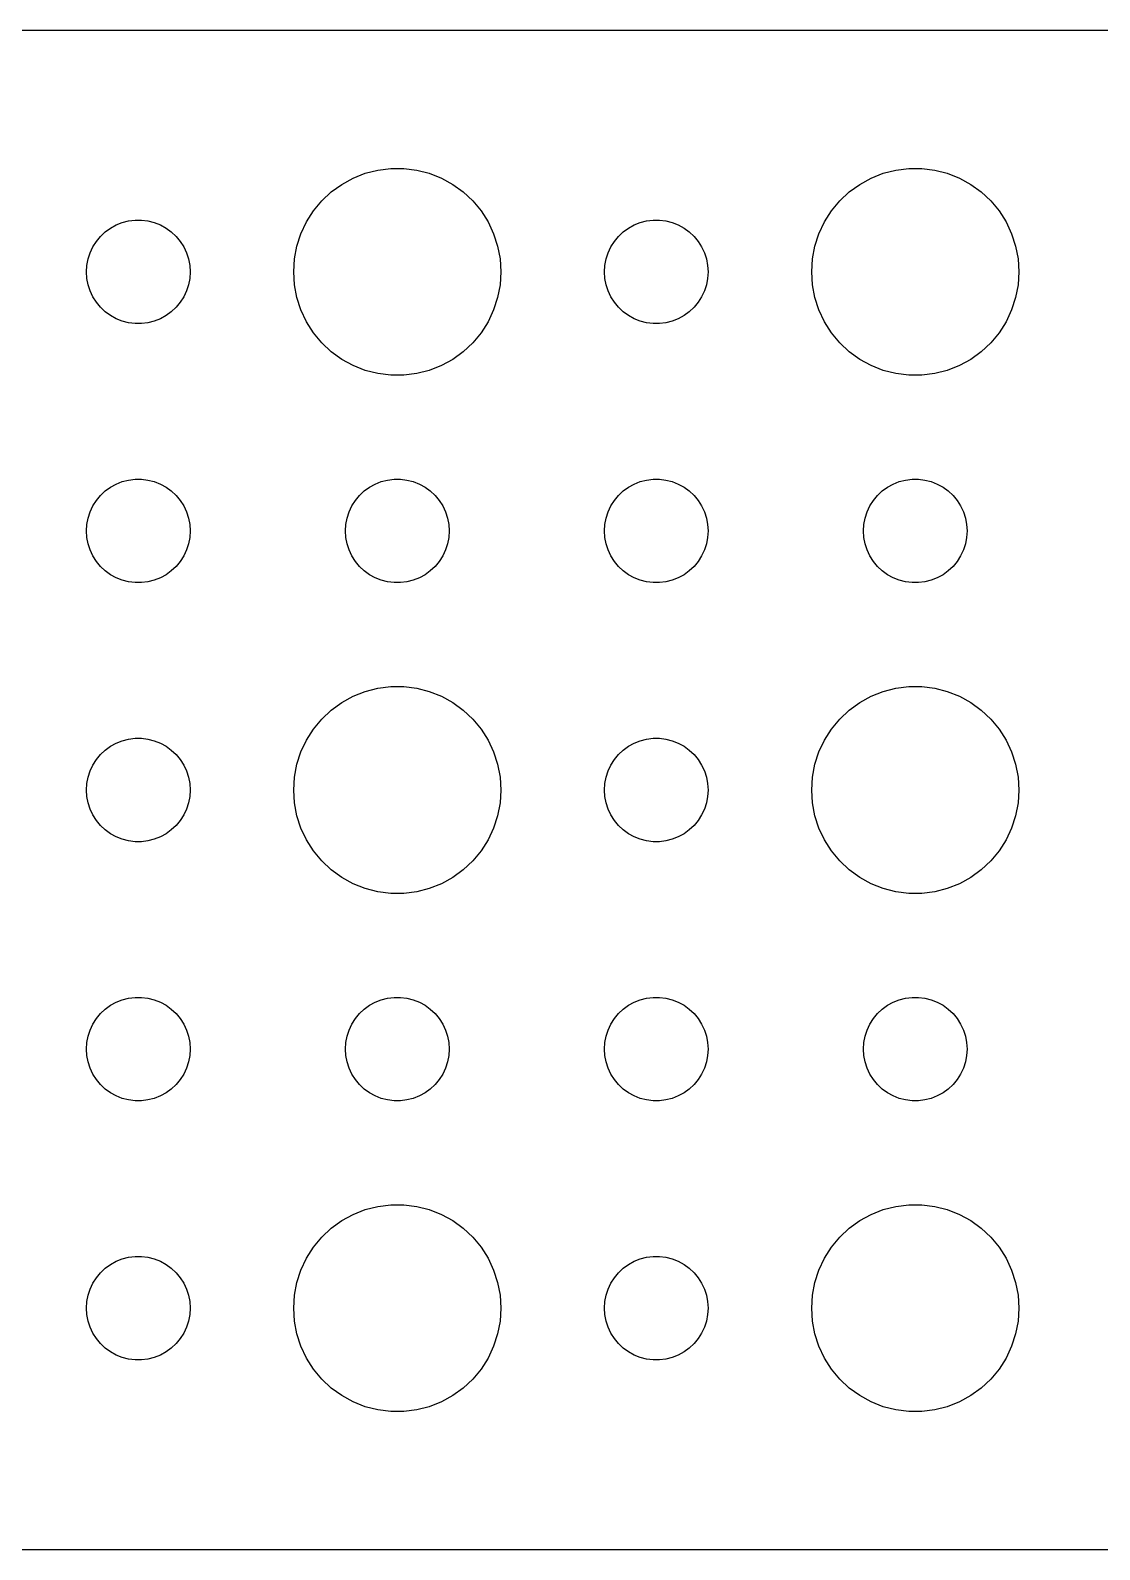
# Model space of a CAD drawing. Header units: metres. Extents: x -142 to 142, y -22 to 22.
# Drawn here: x -70.62 to -39.66, y -21.99 to 21.99 of the extents above; entities that cross this region are included whole.
import ezdxf

# ---------------------------------------------------------------- set-up
doc = ezdxf.new("R2010")
doc.units = ezdxf.units.M

msp = doc.modelspace()

# ---------------------------------------------------------------- linework, layer by layer
for p, q in [((137.314, 21.9901), (-137.314, 21.9901)), ((-61.6075, 17.533), (-61.2773, 17.7145)), ((-61.2773, 17.7145), (-60.927, 17.8532)), ((-60.927, 17.8532), (-60.5621, 17.9469)), ((-60.5621, 17.9469), (-60.1884, 17.9941)), ((-60.1884, 17.9941), (-59.8116, 17.9941)), ((-59.8116, 17.9941), (-59.4379, 17.9469)), ((-59.4379, 17.9469), (-59.0729, 17.8532)), ((-59.0729, 17.8532), (-58.7227, 17.7145)), ((-58.7227, 17.7145), (-58.3925, 17.533)), ((-46.6075, 17.533), (-46.2773, 17.7145)), ((-46.2773, 17.7145), (-45.927, 17.8532)), ((-45.927, 17.8532), (-45.5621, 17.9469)), ((-45.5621, 17.9469), (-45.1884, 17.9941)), ((-45.1884, 17.9941), (-44.8116, 17.9941)), ((-44.8116, 17.9941), (-44.4379, 17.9469)), ((-44.4379, 17.9469), (-44.0729, 17.8532)), ((-44.0729, 17.8532), (-43.7227, 17.7145)), ((-43.7227, 17.7145), (-43.3925, 17.533)), ((-62.1869, 17.0536), (-61.9123, 17.3115)), ((-61.9123, 17.3115), (-61.6075, 17.533)), ((-58.3925, 17.533), (-58.0877, 17.3115)), ((-58.0877, 17.3115), (-57.8131, 17.0536)), ((-47.1869, 17.0536), (-46.9123, 17.3115)), ((-46.9123, 17.3115), (-46.6075, 17.533)), ((-43.3925, 17.533), (-43.0877, 17.3115)), ((-43.0877, 17.3115), (-42.8131, 17.0536)), ((-62.6289, 16.4453), (-62.427, 16.7634)), ((-62.427, 16.7634), (-62.1869, 17.0536)), ((-57.8131, 17.0536), (-57.5729, 16.7634)), ((-57.5729, 16.7634), (-57.3711, 16.4453)), ((-47.6289, 16.4453), (-47.427, 16.7634)), ((-47.427, 16.7634), (-47.1869, 17.0536)), ((-42.8131, 17.0536), (-42.5729, 16.7634)), ((-42.5729, 16.7634), (-42.3711, 16.4453)), ((-68.3037, 16.2665), (-68.1387, 16.3572)), ((-68.1387, 16.3572), (-67.9635, 16.4266)), ((-67.9635, 16.4266), (-67.7811, 16.4734)), ((-67.7811, 16.4734), (-67.5942, 16.497)), ((-67.5942, 16.497), (-67.4058, 16.497)), ((-67.4058, 16.497), (-67.2189, 16.4734)), ((-67.2189, 16.4734), (-67.0365, 16.4266)), ((-67.0365, 16.4266), (-66.8613, 16.3572)), ((-66.8613, 16.3572), (-66.6963, 16.2665)), ((-62.7893, 16.1044), (-62.6289, 16.4453)), ((-57.3711, 16.4453), (-57.2107, 16.1044)), ((-53.3037, 16.2665), (-53.1387, 16.3572)), ((-53.1387, 16.3572), (-52.9635, 16.4266)), ((-52.9635, 16.4266), (-52.7811, 16.4734)), ((-52.7811, 16.4734), (-52.5942, 16.497)), ((-52.5942, 16.497), (-52.4058, 16.497)), ((-52.4058, 16.497), (-52.2189, 16.4734)), ((-52.2189, 16.4734), (-52.0365, 16.4266)), ((-52.0365, 16.4266), (-51.8613, 16.3572)), ((-51.8613, 16.3572), (-51.6963, 16.2665)), ((-47.7893, 16.1044), (-47.6289, 16.4453)), ((-42.3711, 16.4453), (-42.2107, 16.1044)), ((-68.8145, 15.7226), (-68.7135, 15.8817)), ((-68.7135, 15.8817), (-68.5934, 16.0268)), ((-68.5934, 16.0268), (-68.4561, 16.1558)), ((-68.4561, 16.1558), (-68.3037, 16.2665)), ((-66.6963, 16.2665), (-66.5439, 16.1558)), ((-66.5439, 16.1558), (-66.4065, 16.0268)), ((-66.4065, 16.0268), (-66.2865, 15.8817)), ((-66.2865, 15.8817), (-66.1855, 15.7226)), ((-62.9057, 15.7461), (-62.7893, 16.1044)), ((-57.2107, 16.1044), (-57.0942, 15.7461)), ((-53.8145, 15.7226), (-53.7135, 15.8817)), ((-53.7135, 15.8817), (-53.5934, 16.0268)), ((-53.5934, 16.0268), (-53.4561, 16.1558)), ((-53.4561, 16.1558), (-53.3037, 16.2665)), ((-51.6963, 16.2665), (-51.5439, 16.1558)), ((-51.5439, 16.1558), (-51.4065, 16.0268)), ((-51.4065, 16.0268), (-51.2865, 15.8817)), ((-51.2865, 15.8817), (-51.1855, 15.7226)), ((-47.9057, 15.7461), (-47.7893, 16.1044)), ((-42.2107, 16.1044), (-42.0942, 15.7461)), ((-68.9529, 15.373), (-68.8947, 15.5522)), ((-68.8947, 15.5522), (-68.8145, 15.7226)), ((-66.1855, 15.7226), (-66.1053, 15.5522)), ((-66.1053, 15.5522), (-66.0471, 15.373)), ((-62.9763, 15.376), (-62.9057, 15.7461)), ((-57.0942, 15.7461), (-57.0237, 15.376)), ((-53.9529, 15.373), (-53.8947, 15.5522)), ((-53.8947, 15.5522), (-53.8145, 15.7226)), ((-51.1855, 15.7226), (-51.1053, 15.5522)), ((-51.1053, 15.5522), (-51.0471, 15.373)), ((-47.9763, 15.376), (-47.9057, 15.7461)), ((-42.0942, 15.7461), (-42.0237, 15.376)), ((-69, 15), (-68.9882, 15.188)), ((-68.9882, 14.812), (-69, 15)), ((-68.9882, 15.188), (-68.9529, 15.373)), ((-66.0471, 15.373), (-66.0118, 15.188)), ((-66.0118, 15.188), (-66, 15)), ((-66, 15), (-66.0118, 14.812)), ((-63, 15), (-62.9763, 15.376)), ((-62.9763, 14.624), (-63, 15)), ((-57.0237, 15.376), (-57, 15)), ((-57, 15), (-57.0237, 14.624)), ((-54, 15), (-53.9882, 15.188)), ((-53.9882, 14.812), (-54, 15)), ((-53.9882, 15.188), (-53.9529, 15.373)), ((-51.0471, 15.373), (-51.0118, 15.188)), ((-51.0118, 15.188), (-51, 15)), ((-51, 15), (-51.0118, 14.812)), ((-48, 15), (-47.9763, 15.376)), ((-47.9763, 14.624), (-48, 15)), ((-42.0237, 15.376), (-42, 15)), ((-42, 15), (-42.0237, 14.624)), ((-68.9529, 14.627), (-68.9882, 14.812)), ((-68.8947, 14.4478), (-68.9529, 14.627)), ((-66.0471, 14.627), (-66.1053, 14.4478)), ((-66.0118, 14.812), (-66.0471, 14.627)), ((-62.9057, 14.2539), (-62.9763, 14.624)), ((-57.0237, 14.624), (-57.0942, 14.2539)), ((-53.9529, 14.627), (-53.9882, 14.812)), ((-53.8947, 14.4478), (-53.9529, 14.627)), ((-51.0471, 14.627), (-51.1053, 14.4478)), ((-51.0118, 14.812), (-51.0471, 14.627)), ((-47.9057, 14.2539), (-47.9763, 14.624)), ((-42.0237, 14.624), (-42.0942, 14.2539)), ((-68.8145, 14.2774), (-68.8947, 14.4478)), ((-68.7135, 14.1183), (-68.8145, 14.2774)), ((-68.5934, 13.9732), (-68.7135, 14.1183)), ((-66.2865, 14.1183), (-66.4065, 13.9732)), ((-66.1855, 14.2774), (-66.2865, 14.1183)), ((-66.1053, 14.4478), (-66.1855, 14.2774)), ((-62.7893, 13.8956), (-62.9057, 14.2539)), ((-57.0942, 14.2539), (-57.2107, 13.8956)), ((-53.8145, 14.2774), (-53.8947, 14.4478)), ((-53.7135, 14.1183), (-53.8145, 14.2774)), ((-53.5934, 13.9732), (-53.7135, 14.1183)), ((-51.2865, 14.1183), (-51.4065, 13.9732)), ((-51.1855, 14.2774), (-51.2865, 14.1183)), ((-51.1053, 14.4478), (-51.1855, 14.2774)), ((-47.7893, 13.8956), (-47.9057, 14.2539)), ((-42.0942, 14.2539), (-42.2107, 13.8956)), ((-68.4561, 13.8442), (-68.5934, 13.9732)), ((-68.3037, 13.7335), (-68.4561, 13.8442)), ((-68.1387, 13.6427), (-68.3037, 13.7335)), ((-67.9635, 13.5734), (-68.1387, 13.6427)), ((-66.8613, 13.6427), (-67.0365, 13.5734)), ((-66.6963, 13.7335), (-66.8613, 13.6427)), ((-66.5439, 13.8442), (-66.6963, 13.7335)), ((-66.4065, 13.9732), (-66.5439, 13.8442)), ((-62.6289, 13.5547), (-62.7893, 13.8956)), ((-57.2107, 13.8956), (-57.3711, 13.5547)), ((-53.4561, 13.8442), (-53.5934, 13.9732)), ((-53.3037, 13.7335), (-53.4561, 13.8442)), ((-53.1387, 13.6427), (-53.3037, 13.7335)), ((-52.9635, 13.5734), (-53.1387, 13.6427)), ((-51.8613, 13.6427), (-52.0365, 13.5734)), ((-51.6963, 13.7335), (-51.8613, 13.6427)), ((-51.5439, 13.8442), (-51.6963, 13.7335)), ((-51.4065, 13.9732), (-51.5439, 13.8442)), ((-47.6289, 13.5547), (-47.7893, 13.8956)), ((-42.2107, 13.8956), (-42.3711, 13.5547)), ((-67.7811, 13.5266), (-67.9635, 13.5734)), ((-67.5942, 13.5029), (-67.7811, 13.5266)), ((-67.4058, 13.5029), (-67.5942, 13.5029)), ((-67.2189, 13.5266), (-67.4058, 13.5029)), ((-67.0365, 13.5734), (-67.2189, 13.5266)), ((-62.427, 13.2366), (-62.6289, 13.5547)), ((-62.1869, 12.9464), (-62.427, 13.2366)), ((-57.5729, 13.2366), (-57.8131, 12.9464)), ((-57.3711, 13.5547), (-57.5729, 13.2366)), ((-52.7811, 13.5266), (-52.9635, 13.5734)), ((-52.5942, 13.5029), (-52.7811, 13.5266)), ((-52.4058, 13.5029), (-52.5942, 13.5029)), ((-52.2189, 13.5266), (-52.4058, 13.5029)), ((-52.0365, 13.5734), (-52.2189, 13.5266)), ((-47.427, 13.2366), (-47.6289, 13.5547)), ((-47.1869, 12.9464), (-47.427, 13.2366)), ((-42.5729, 13.2366), (-42.8131, 12.9464)), ((-42.3711, 13.5547), (-42.5729, 13.2366)), ((-61.9123, 12.6884), (-62.1869, 12.9464)), ((-57.8131, 12.9464), (-58.0877, 12.6884)), ((-46.9123, 12.6884), (-47.1869, 12.9464)), ((-42.8131, 12.9464), (-43.0877, 12.6884)), ((-61.6075, 12.467), (-61.9123, 12.6884)), ((-61.2773, 12.2855), (-61.6075, 12.467)), ((-58.3925, 12.467), (-58.7227, 12.2855)), ((-58.0877, 12.6884), (-58.3925, 12.467)), ((-46.6075, 12.467), (-46.9123, 12.6884)), ((-46.2773, 12.2855), (-46.6075, 12.467)), ((-43.3925, 12.467), (-43.7227, 12.2855)), ((-43.0877, 12.6884), (-43.3925, 12.467)), ((-60.927, 12.1468), (-61.2773, 12.2855)), ((-60.5621, 12.0531), (-60.927, 12.1468)), ((-60.1884, 12.0059), (-60.5621, 12.0531)), ((-59.8116, 12.0059), (-60.1884, 12.0059)), ((-59.4379, 12.0531), (-59.8116, 12.0059)), ((-59.0729, 12.1468), (-59.4379, 12.0531)), ((-58.7227, 12.2855), (-59.0729, 12.1468)), ((-45.927, 12.1468), (-46.2773, 12.2855)), ((-45.5621, 12.0531), (-45.927, 12.1468)), ((-45.1884, 12.0059), (-45.5621, 12.0531)), ((-44.8116, 12.0059), (-45.1884, 12.0059)), ((-44.4379, 12.0531), (-44.8116, 12.0059)), ((-44.0729, 12.1468), (-44.4379, 12.0531)), ((-43.7227, 12.2855), (-44.0729, 12.1468)), ((-68.3037, 8.76648), (-68.1387, 8.85724)), ((-68.1387, 8.85724), (-67.9635, 8.92657)), ((-67.9635, 8.92657), (-67.7811, 8.97342)), ((-67.7811, 8.97342), (-67.5942, 8.99704)), ((-67.5942, 8.99704), (-67.4058, 8.99704)), ((-67.4058, 8.99704), (-67.2189, 8.97342)), ((-67.2189, 8.97342), (-67.0365, 8.92657)), ((-67.0365, 8.92657), (-66.8613, 8.85724)), ((-66.8613, 8.85724), (-66.6963, 8.76648)), ((-60.8037, 8.76648), (-60.6387, 8.85724)), ((-60.6387, 8.85724), (-60.4635, 8.92657)), ((-60.4635, 8.92657), (-60.2811, 8.97342)), ((-60.2811, 8.97342), (-60.0942, 8.99704)), ((-60.0942, 8.99704), (-59.9058, 8.99704)), ((-59.9058, 8.99704), (-59.7189, 8.97342)), ((-59.7189, 8.97342), (-59.5365, 8.92657)), ((-59.5365, 8.92657), (-59.3613, 8.85724)), ((-59.3613, 8.85724), (-59.1963, 8.76648)), ((-53.3037, 8.76648), (-53.1387, 8.85724)), ((-53.1387, 8.85724), (-52.9635, 8.92657)), ((-52.9635, 8.92657), (-52.7811, 8.97342)), ((-52.7811, 8.97342), (-52.5942, 8.99704)), ((-52.5942, 8.99704), (-52.4058, 8.99704)), ((-52.4058, 8.99704), (-52.2189, 8.97342)), ((-52.2189, 8.97342), (-52.0365, 8.92657)), ((-52.0365, 8.92657), (-51.8613, 8.85724)), ((-51.8613, 8.85724), (-51.6963, 8.76648)), ((-45.8037, 8.76648), (-45.6387, 8.85724)), ((-45.6387, 8.85724), (-45.4635, 8.92657)), ((-45.4635, 8.92657), (-45.2811, 8.97342)), ((-45.2811, 8.97342), (-45.0942, 8.99704)), ((-45.0942, 8.99704), (-44.9058, 8.99704)), ((-44.9058, 8.99704), (-44.7189, 8.97342)), ((-44.7189, 8.97342), (-44.5365, 8.92657)), ((-44.5365, 8.92657), (-44.3613, 8.85724)), ((-44.3613, 8.85724), (-44.1963, 8.76648)), ((-68.8145, 8.22263), (-68.7135, 8.38167)), ((-68.7135, 8.38167), (-68.5934, 8.52681)), ((-68.5934, 8.52681), (-68.4561, 8.65576)), ((-68.4561, 8.65576), (-68.3037, 8.76648)), ((-66.6963, 8.76648), (-66.5439, 8.65576)), ((-66.5439, 8.65576), (-66.4065, 8.52681)), ((-66.4065, 8.52681), (-66.2865, 8.38167)), ((-66.2865, 8.38167), (-66.1855, 8.22263)), ((-61.3145, 8.22263), (-61.2135, 8.38167)), ((-61.2135, 8.38167), (-61.0934, 8.52681)), ((-61.0934, 8.52681), (-60.9561, 8.65576)), ((-60.9561, 8.65576), (-60.8037, 8.76648)), ((-59.1963, 8.76648), (-59.0439, 8.65576)), ((-59.0439, 8.65576), (-58.9065, 8.52681)), ((-58.9065, 8.52681), (-58.7865, 8.38167)), ((-58.7865, 8.38167), (-58.6855, 8.22263)), ((-53.8145, 8.22263), (-53.7135, 8.38167)), ((-53.7135, 8.38167), (-53.5934, 8.52681)), ((-53.5934, 8.52681), (-53.4561, 8.65576)), ((-53.4561, 8.65576), (-53.3037, 8.76648)), ((-51.6963, 8.76648), (-51.5439, 8.65576)), ((-51.5439, 8.65576), (-51.4065, 8.52681)), ((-51.4065, 8.52681), (-51.2865, 8.38167)), ((-51.2865, 8.38167), (-51.1855, 8.22263)), ((-46.3145, 8.22263), (-46.2135, 8.38167)), ((-46.2135, 8.38167), (-46.0934, 8.52681)), ((-46.0934, 8.52681), (-45.9561, 8.65576)), ((-45.9561, 8.65576), (-45.8037, 8.76648)), ((-44.1963, 8.76648), (-44.0439, 8.65576)), ((-44.0439, 8.65576), (-43.9065, 8.52681)), ((-43.9065, 8.52681), (-43.7865, 8.38167)), ((-43.7865, 8.38167), (-43.6855, 8.22263)), ((-68.9529, 7.87303), (-68.8947, 8.05219)), ((-68.8947, 8.05219), (-68.8145, 8.22263)), ((-66.1855, 8.22263), (-66.1053, 8.05219)), ((-66.1053, 8.05219), (-66.0471, 7.87303)), ((-61.4529, 7.87303), (-61.3947, 8.05219)), ((-61.3947, 8.05219), (-61.3145, 8.22263)), ((-58.6855, 8.22263), (-58.6053, 8.05219)), ((-58.6053, 8.05219), (-58.5471, 7.87303)), ((-53.9529, 7.87303), (-53.8947, 8.05219)), ((-53.8947, 8.05219), (-53.8145, 8.22263)), ((-51.1855, 8.22263), (-51.1053, 8.05219)), ((-51.1053, 8.05219), (-51.0471, 7.87303)), ((-46.4529, 7.87303), (-46.3947, 8.05219)), ((-46.3947, 8.05219), (-46.3145, 8.22263)), ((-43.6855, 8.22263), (-43.6053, 8.05219)), ((-43.6053, 8.05219), (-43.5471, 7.87303)), ((-69, 7.5), (-68.9882, 7.68799)), ((-68.9882, 7.312), (-69, 7.5)), ((-68.9882, 7.68799), (-68.9529, 7.87303)), ((-66.0471, 7.87303), (-66.0118, 7.68799)), ((-66.0118, 7.68799), (-66, 7.5)), ((-66, 7.5), (-66.0118, 7.312)), ((-61.5, 7.5), (-61.4882, 7.68799)), ((-61.4882, 7.312), (-61.5, 7.5)), ((-61.4882, 7.68799), (-61.4529, 7.87303)), ((-58.5471, 7.87303), (-58.5118, 7.68799)), ((-58.5118, 7.68799), (-58.5, 7.5)), ((-58.5, 7.5), (-58.5118, 7.312)), ((-54, 7.5), (-53.9882, 7.68799)), ((-53.9882, 7.312), (-54, 7.5)), ((-53.9882, 7.68799), (-53.9529, 7.87303)), ((-51.0471, 7.87303), (-51.0118, 7.68799)), ((-51.0118, 7.68799), (-51, 7.5)), ((-51, 7.5), (-51.0118, 7.312)), ((-46.5, 7.5), (-46.4882, 7.68799)), ((-46.4882, 7.312), (-46.5, 7.5)), ((-46.4882, 7.68799), (-46.4529, 7.87303)), ((-43.5471, 7.87303), (-43.5118, 7.68799)), ((-43.5118, 7.68799), (-43.5, 7.5)), ((-43.5, 7.5), (-43.5118, 7.312)), ((-68.9529, 7.12695), (-68.9882, 7.312)), ((-68.8947, 6.9478), (-68.9529, 7.12695)), ((-66.0471, 7.12695), (-66.1053, 6.9478)), ((-66.0118, 7.312), (-66.0471, 7.12695)), ((-61.4529, 7.12695), (-61.4882, 7.312)), ((-61.3947, 6.9478), (-61.4529, 7.12695)), ((-58.5471, 7.12695), (-58.6053, 6.9478)), ((-58.5118, 7.312), (-58.5471, 7.12695)), ((-53.9529, 7.12695), (-53.9882, 7.312)), ((-53.8947, 6.9478), (-53.9529, 7.12695)), ((-51.0471, 7.12695), (-51.1053, 6.9478)), ((-51.0118, 7.312), (-51.0471, 7.12695)), ((-46.4529, 7.12695), (-46.4882, 7.312)), ((-46.3947, 6.9478), (-46.4529, 7.12695)), ((-43.5471, 7.12695), (-43.6053, 6.9478)), ((-43.5118, 7.312), (-43.5471, 7.12695)), ((-68.8145, 6.77736), (-68.8947, 6.9478)), ((-68.7135, 6.61832), (-68.8145, 6.77736)), ((-68.5934, 6.47318), (-68.7135, 6.61832)), ((-66.2865, 6.61832), (-66.4065, 6.47318)), ((-66.1855, 6.77736), (-66.2865, 6.61832)), ((-66.1053, 6.9478), (-66.1855, 6.77736)), ((-61.3145, 6.77736), (-61.3947, 6.9478)), ((-61.2135, 6.61832), (-61.3145, 6.77736)), ((-61.0934, 6.47318), (-61.2135, 6.61832)), ((-58.7865, 6.61832), (-58.9065, 6.47318)), ((-58.6855, 6.77736), (-58.7865, 6.61832)), ((-58.6053, 6.9478), (-58.6855, 6.77736)), ((-53.8145, 6.77736), (-53.8947, 6.9478)), ((-53.7135, 6.61832), (-53.8145, 6.77736)), ((-53.5934, 6.47318), (-53.7135, 6.61832)), ((-51.2865, 6.61832), (-51.4065, 6.47318)), ((-51.1855, 6.77736), (-51.2865, 6.61832)), ((-51.1053, 6.9478), (-51.1855, 6.77736)), ((-46.3145, 6.77736), (-46.3947, 6.9478)), ((-46.2135, 6.61832), (-46.3145, 6.77736)), ((-46.0934, 6.47318), (-46.2135, 6.61832)), ((-43.7865, 6.61832), (-43.9065, 6.47318)), ((-43.6855, 6.77736), (-43.7865, 6.61832)), ((-43.6053, 6.9478), (-43.6855, 6.77736)), ((-68.4561, 6.34422), (-68.5934, 6.47318)), ((-68.3037, 6.23351), (-68.4561, 6.34422)), ((-68.1387, 6.14275), (-68.3037, 6.23351)), ((-66.6963, 6.23351), (-66.8613, 6.14275)), ((-66.5439, 6.34422), (-66.6963, 6.23351)), ((-66.4065, 6.47318), (-66.5439, 6.34422)), ((-60.9561, 6.34422), (-61.0934, 6.47318)), ((-60.8037, 6.23351), (-60.9561, 6.34422)), ((-60.6387, 6.14275), (-60.8037, 6.23351)), ((-59.1963, 6.23351), (-59.3613, 6.14275)), ((-59.0439, 6.34422), (-59.1963, 6.23351)), ((-58.9065, 6.47318), (-59.0439, 6.34422)), ((-53.4561, 6.34422), (-53.5934, 6.47318)), ((-53.3037, 6.23351), (-53.4561, 6.34422)), ((-53.1387, 6.14275), (-53.3037, 6.23351)), ((-51.6963, 6.23351), (-51.8613, 6.14275)), ((-51.5439, 6.34422), (-51.6963, 6.23351)), ((-51.4065, 6.47318), (-51.5439, 6.34422)), ((-45.9561, 6.34422), (-46.0934, 6.47318)), ((-45.8037, 6.23351), (-45.9561, 6.34422)), ((-45.6387, 6.14275), (-45.8037, 6.23351)), ((-44.1963, 6.23351), (-44.3613, 6.14275)), ((-44.0439, 6.34422), (-44.1963, 6.23351)), ((-43.9065, 6.47318), (-44.0439, 6.34422)), ((-67.9635, 6.07341), (-68.1387, 6.14275)), ((-67.7811, 6.02657), (-67.9635, 6.07341)), ((-67.5942, 6.00294), (-67.7811, 6.02657)), ((-67.4058, 6.00294), (-67.5942, 6.00294)), ((-67.2189, 6.02657), (-67.4058, 6.00294)), ((-67.0365, 6.07341), (-67.2189, 6.02657)), ((-66.8613, 6.14275), (-67.0365, 6.07341)), ((-60.4635, 6.07341), (-60.6387, 6.14275)), ((-60.2811, 6.02657), (-60.4635, 6.07341)), ((-60.0942, 6.00294), (-60.2811, 6.02657)), ((-59.9058, 6.00294), (-60.0942, 6.00294)), ((-59.7189, 6.02657), (-59.9058, 6.00294)), ((-59.5365, 6.07341), (-59.7189, 6.02657)), ((-59.3613, 6.14275), (-59.5365, 6.07341)), ((-52.9635, 6.07341), (-53.1387, 6.14275)), ((-52.7811, 6.02657), (-52.9635, 6.07341)), ((-52.5942, 6.00294), (-52.7811, 6.02657)), ((-52.4058, 6.00294), (-52.5942, 6.00294)), ((-52.2189, 6.02657), (-52.4058, 6.00294)), ((-52.0365, 6.07341), (-52.2189, 6.02657)), ((-51.8613, 6.14275), (-52.0365, 6.07341)), ((-45.4635, 6.07341), (-45.6387, 6.14275)), ((-45.2811, 6.02657), (-45.4635, 6.07341)), ((-45.0942, 6.00294), (-45.2811, 6.02657)), ((-44.9058, 6.00294), (-45.0942, 6.00294)), ((-44.7189, 6.02657), (-44.9058, 6.00294)), ((-44.5365, 6.07341), (-44.7189, 6.02657)), ((-44.3613, 6.14275), (-44.5365, 6.07341)), ((-61.6075, 2.53297), (-61.2773, 2.71448)), ((-61.2773, 2.71448), (-60.927, 2.85316)), ((-60.927, 2.85316), (-60.5621, 2.94685)), ((-60.5621, 2.94685), (-60.1884, 2.99408)), ((-60.1884, 2.99408), (-59.8116, 2.99408)), ((-59.8116, 2.99408), (-59.4379, 2.94685)), ((-59.4379, 2.94685), (-59.0729, 2.85316)), ((-59.0729, 2.85316), (-58.7227, 2.71448)), ((-58.7227, 2.71448), (-58.3925, 2.53297)), ((-46.6075, 2.53297), (-46.2773, 2.71448)), ((-46.2773, 2.71448), (-45.927, 2.85316)), ((-45.927, 2.85316), (-45.5621, 2.94685)), ((-45.5621, 2.94685), (-45.1884, 2.99408)), ((-45.1884, 2.99408), (-44.8116, 2.99408)), ((-44.8116, 2.99408), (-44.4379, 2.94685)), ((-44.4379, 2.94685), (-44.0729, 2.85316)), ((-44.0729, 2.85316), (-43.7227, 2.71448)), ((-43.7227, 2.71448), (-43.3925, 2.53297)), ((-62.1869, 2.05363), (-61.9123, 2.31154)), ((-61.9123, 2.31154), (-61.6075, 2.53297)), ((-58.3925, 2.53297), (-58.0877, 2.31154)), ((-58.0877, 2.31154), (-57.8131, 2.05363)), ((-47.1869, 2.05363), (-46.9123, 2.31154)), ((-46.9123, 2.31154), (-46.6075, 2.53297)), ((-43.3925, 2.53297), (-43.0877, 2.31154)), ((-43.0877, 2.31154), (-42.8131, 2.05363)), ((-62.6289, 1.44525), (-62.427, 1.76335)), ((-62.427, 1.76335), (-62.1869, 2.05363)), ((-57.8131, 2.05363), (-57.5729, 1.76335)), ((-57.5729, 1.76335), (-57.3711, 1.44525)), ((-47.6289, 1.44525), (-47.427, 1.76335)), ((-47.427, 1.76335), (-47.1869, 2.05363)), ((-42.8131, 2.05363), (-42.5729, 1.76335)), ((-42.5729, 1.76335), (-42.3711, 1.44525)), ((-68.3037, 1.26648), (-68.1387, 1.35724)), ((-68.1387, 1.35724), (-67.9635, 1.42657)), ((-67.9635, 1.42657), (-67.7811, 1.47342)), ((-67.7811, 1.47342), (-67.5942, 1.49704)), ((-67.5942, 1.49704), (-67.4058, 1.49704)), ((-67.4058, 1.49704), (-67.2189, 1.47342)), ((-67.2189, 1.47342), (-67.0365, 1.42657)), ((-67.0365, 1.42657), (-66.8613, 1.35724)), ((-66.8613, 1.35724), (-66.6963, 1.26648)), ((-62.7893, 1.10437), (-62.6289, 1.44525)), ((-57.3711, 1.44525), (-57.2107, 1.10437)), ((-53.3037, 1.26648), (-53.1387, 1.35724)), ((-53.1387, 1.35724), (-52.9635, 1.42657)), ((-52.9635, 1.42657), (-52.7811, 1.47342)), ((-52.7811, 1.47342), (-52.5942, 1.49704)), ((-52.5942, 1.49704), (-52.4058, 1.49704)), ((-52.4058, 1.49704), (-52.2189, 1.47342)), ((-52.2189, 1.47342), (-52.0365, 1.42657)), ((-52.0365, 1.42657), (-51.8613, 1.35724)), ((-51.8613, 1.35724), (-51.6963, 1.26648)), ((-47.7893, 1.10437), (-47.6289, 1.44525)), ((-42.3711, 1.44525), (-42.2107, 1.10437)), ((-68.8145, 0.722626), (-68.7135, 0.881668)), ((-68.7135, 0.881668), (-68.5934, 1.02681)), ((-68.5934, 1.02681), (-68.4561, 1.15576)), ((-68.4561, 1.15576), (-68.3037, 1.26648)), ((-66.6963, 1.26648), (-66.5439, 1.15576)), ((-66.5439, 1.15576), (-66.4065, 1.02681)), ((-66.4065, 1.02681), (-66.2865, 0.881668)), ((-66.2865, 0.881668), (-66.1855, 0.722626)), ((-62.9057, 0.746063), (-62.7893, 1.10437)), ((-57.2107, 1.10437), (-57.0942, 0.746063)), ((-53.8145, 0.722626), (-53.7135, 0.881668)), ((-53.7135, 0.881668), (-53.5934, 1.02681)), ((-53.5934, 1.02681), (-53.4561, 1.15576)), ((-53.4561, 1.15576), (-53.3037, 1.26648)), ((-51.6963, 1.26648), (-51.5439, 1.15576)), ((-51.5439, 1.15576), (-51.4065, 1.02681)), ((-51.4065, 1.02681), (-51.2865, 0.881668)), ((-51.2865, 0.881668), (-51.1855, 0.722626)), ((-47.9057, 0.746063), (-47.7893, 1.10437)), ((-42.2107, 1.10437), (-42.0942, 0.746063)), ((-68.9529, 0.373032), (-68.8947, 0.552185)), ((-68.8947, 0.552185), (-68.8145, 0.722626)), ((-66.1855, 0.722626), (-66.1053, 0.552185)), ((-66.1053, 0.552185), (-66.0471, 0.373032)), ((-62.9763, 0.375992), (-62.9057, 0.746063)), ((-57.0942, 0.746063), (-57.0237, 0.375992)), ((-53.9529, 0.373032), (-53.8947, 0.552185)), ((-53.8947, 0.552185), (-53.8145, 0.722626)), ((-51.1855, 0.722626), (-51.1053, 0.552185)), ((-51.1053, 0.552185), (-51.0471, 0.373032)), ((-47.9763, 0.375992), (-47.9057, 0.746063)), ((-42.0942, 0.746063), (-42.0237, 0.375992)), ((-69, 0), (-68.9882, 0.187988)), ((-68.9882, -0.187988), (-69, 0)), ((-68.9882, 0.187988), (-68.9529, 0.373032)), ((-66.0471, 0.373032), (-66.0118, 0.187988)), ((-66.0118, 0.187988), (-66, 0)), ((-66, 0), (-66.0118, -0.187988)), ((-63, 0), (-62.9763, 0.375992)), ((-62.9763, -0.375992), (-63, 0)), ((-57.0237, 0.375992), (-57, 0)), ((-57, 0), (-57.0237, -0.375992)), ((-54, 0), (-53.9882, 0.187988)), ((-53.9882, -0.187988), (-54, 0)), ((-53.9882, 0.187988), (-53.9529, 0.373032)), ((-51.0471, 0.373032), (-51.0118, 0.187988)), ((-51.0118, 0.187988), (-51, 0)), ((-51, 0), (-51.0118, -0.187988)), ((-48, 0), (-47.9763, 0.375992)), ((-47.9763, -0.375992), (-48, 0)), ((-42.0237, 0.375992), (-42, 0)), ((-42, 0), (-42.0237, -0.375992)), ((-68.9529, -0.373032), (-68.9882, -0.187988)), ((-68.8947, -0.552185), (-68.9529, -0.373032)), ((-66.0471, -0.373032), (-66.1053, -0.552185)), ((-66.0118, -0.187988), (-66.0471, -0.373032)), ((-62.9057, -0.746063), (-62.9763, -0.375992)), ((-57.0237, -0.375992), (-57.0942, -0.746063)), ((-53.9529, -0.373032), (-53.9882, -0.187988)), ((-53.8947, -0.552185), (-53.9529, -0.373032)), ((-51.0471, -0.373032), (-51.1053, -0.552185)), ((-51.0118, -0.187988), (-51.0471, -0.373032)), ((-47.9057, -0.746063), (-47.9763, -0.375992)), ((-42.0237, -0.375992), (-42.0942, -0.746063)), ((-68.8145, -0.722626), (-68.8947, -0.552185)), ((-68.7135, -0.881668), (-68.8145, -0.722626)), ((-66.1855, -0.722626), (-66.2865, -0.881668)), ((-66.1053, -0.552185), (-66.1855, -0.722626)), ((-62.7893, -1.10437), (-62.9057, -0.746063)), ((-57.0942, -0.746063), (-57.2107, -1.10437)), ((-53.8145, -0.722626), (-53.8947, -0.552185)), ((-53.7135, -0.881668), (-53.8145, -0.722626)), ((-51.1855, -0.722626), (-51.2865, -0.881668)), ((-51.1053, -0.552185), (-51.1855, -0.722626)), ((-47.7893, -1.10437), (-47.9057, -0.746063)), ((-42.0942, -0.746063), (-42.2107, -1.10437)), ((-68.5934, -1.02681), (-68.7135, -0.881668)), ((-68.4561, -1.15576), (-68.5934, -1.02681)), ((-68.3037, -1.26648), (-68.4561, -1.15576)), ((-68.1387, -1.35724), (-68.3037, -1.26648)), ((-66.6963, -1.26648), (-66.8613, -1.35724)), ((-66.5439, -1.15576), (-66.6963, -1.26648)), ((-66.4065, -1.02681), (-66.5439, -1.15576)), ((-66.2865, -0.881668), (-66.4065, -1.02681)), ((-62.6289, -1.44525), (-62.7893, -1.10437)), ((-57.2107, -1.10437), (-57.3711, -1.44525)), ((-53.5934, -1.02681), (-53.7135, -0.881668)), ((-53.4561, -1.15576), (-53.5934, -1.02681)), ((-53.3037, -1.26648), (-53.4561, -1.15576)), ((-53.1387, -1.35724), (-53.3037, -1.26648)), ((-51.6963, -1.26648), (-51.8613, -1.35724)), ((-51.5439, -1.15576), (-51.6963, -1.26648)), ((-51.4065, -1.02681), (-51.5439, -1.15576)), ((-51.2865, -0.881668), (-51.4065, -1.02681)), ((-47.6289, -1.44525), (-47.7893, -1.10437)), ((-42.2107, -1.10437), (-42.3711, -1.44525)), ((-67.9635, -1.42657), (-68.1387, -1.35724)), ((-67.7811, -1.47342), (-67.9635, -1.42657)), ((-67.5942, -1.49704), (-67.7811, -1.47342)), ((-67.4058, -1.49704), (-67.5942, -1.49704)), ((-67.2189, -1.47342), (-67.4058, -1.49704)), ((-67.0365, -1.42657), (-67.2189, -1.47342)), ((-66.8613, -1.35724), (-67.0365, -1.42657)), ((-62.427, -1.76335), (-62.6289, -1.44525)), ((-57.3711, -1.44525), (-57.5729, -1.76335)), ((-52.9635, -1.42657), (-53.1387, -1.35724)), ((-52.7811, -1.47342), (-52.9635, -1.42657)), ((-52.5942, -1.49704), (-52.7811, -1.47342)), ((-52.4058, -1.49704), (-52.5942, -1.49704)), ((-52.2189, -1.47342), (-52.4058, -1.49704)), ((-52.0365, -1.42657), (-52.2189, -1.47342)), ((-51.8613, -1.35724), (-52.0365, -1.42657)), ((-47.427, -1.76335), (-47.6289, -1.44525)), ((-42.3711, -1.44525), (-42.5729, -1.76335)), ((-62.1869, -2.05363), (-62.427, -1.76335)), ((-61.9123, -2.31154), (-62.1869, -2.05363)), ((-57.8131, -2.05363), (-58.0877, -2.31154)), ((-57.5729, -1.76335), (-57.8131, -2.05363)), ((-47.1869, -2.05363), (-47.427, -1.76335)), ((-46.9123, -2.31154), (-47.1869, -2.05363)), ((-42.8131, -2.05363), (-43.0877, -2.31154)), ((-42.5729, -1.76335), (-42.8131, -2.05363)), ((-61.6075, -2.53297), (-61.9123, -2.31154)), ((-61.2773, -2.71448), (-61.6075, -2.53297)), ((-58.3925, -2.53297), (-58.7227, -2.71448)), ((-58.0877, -2.31154), (-58.3925, -2.53297)), ((-46.6075, -2.53297), (-46.9123, -2.31154)), ((-46.2773, -2.71448), (-46.6075, -2.53297)), ((-43.3925, -2.53297), (-43.7227, -2.71448)), ((-43.0877, -2.31154), (-43.3925, -2.53297)), ((-60.927, -2.85316), (-61.2773, -2.71448)), ((-60.5621, -2.94685), (-60.927, -2.85316)), ((-60.1884, -2.99408), (-60.5621, -2.94685)), ((-59.8116, -2.99408), (-60.1884, -2.99408)), ((-59.4379, -2.94685), (-59.8116, -2.99408)), ((-59.0729, -2.85316), (-59.4379, -2.94685)), ((-58.7227, -2.71448), (-59.0729, -2.85316)), ((-45.927, -2.85316), (-46.2773, -2.71448)), ((-45.5621, -2.94685), (-45.927, -2.85316)), ((-45.1884, -2.99408), (-45.5621, -2.94685)), ((-44.8116, -2.99408), (-45.1884, -2.99408)), ((-44.4379, -2.94685), (-44.8116, -2.99408)), ((-44.0729, -2.85316), (-44.4379, -2.94685)), ((-43.7227, -2.71448), (-44.0729, -2.85316)), ((-68.3037, -6.23351), (-68.1387, -6.14275)), ((-68.1387, -6.14275), (-67.9635, -6.07341)), ((-67.9635, -6.07341), (-67.7811, -6.02657)), ((-67.7811, -6.02657), (-67.5942, -6.00294)), ((-67.5942, -6.00294), (-67.4058, -6.00294)), ((-67.4058, -6.00294), (-67.2189, -6.02657)), ((-67.2189, -6.02657), (-67.0365, -6.07341)), ((-67.0365, -6.07341), (-66.8613, -6.14275)), ((-66.8613, -6.14275), (-66.6963, -6.23351)), ((-60.8037, -6.23351), (-60.6387, -6.14275)), ((-60.6387, -6.14275), (-60.4635, -6.07341)), ((-60.4635, -6.07341), (-60.2811, -6.02657)), ((-60.2811, -6.02657), (-60.0942, -6.00294)), ((-60.0942, -6.00294), (-59.9058, -6.00294)), ((-59.9058, -6.00294), (-59.7189, -6.02657)), ((-59.7189, -6.02657), (-59.5365, -6.07341)), ((-59.5365, -6.07341), (-59.3613, -6.14275)), ((-59.3613, -6.14275), (-59.1963, -6.23351)), ((-53.3037, -6.23351), (-53.1387, -6.14275)), ((-53.1387, -6.14275), (-52.9635, -6.07341)), ((-52.9635, -6.07341), (-52.7811, -6.02657)), ((-52.7811, -6.02657), (-52.5942, -6.00294)), ((-52.5942, -6.00294), (-52.4058, -6.00294)), ((-52.4058, -6.00294), (-52.2189, -6.02657)), ((-52.2189, -6.02657), (-52.0365, -6.07341)), ((-52.0365, -6.07341), (-51.8613, -6.14275)), ((-51.8613, -6.14275), (-51.6963, -6.23351)), ((-45.8037, -6.23351), (-45.6387, -6.14275)), ((-45.6387, -6.14275), (-45.4635, -6.07341)), ((-45.4635, -6.07341), (-45.2811, -6.02657)), ((-45.2811, -6.02657), (-45.0942, -6.00294)), ((-45.0942, -6.00294), (-44.9058, -6.00294)), ((-44.9058, -6.00294), (-44.7189, -6.02657)), ((-44.7189, -6.02657), (-44.5365, -6.07341)), ((-44.5365, -6.07341), (-44.3613, -6.14275)), ((-44.3613, -6.14275), (-44.1963, -6.23351)), ((-68.7135, -6.61832), (-68.5934, -6.47318)), ((-68.5934, -6.47318), (-68.4561, -6.34422)), ((-68.4561, -6.34422), (-68.3037, -6.23351)), ((-66.6963, -6.23351), (-66.5439, -6.34422)), ((-66.5439, -6.34422), (-66.4065, -6.47318)), ((-66.4065, -6.47318), (-66.2865, -6.61832)), ((-61.2135, -6.61832), (-61.0934, -6.47318)), ((-61.0934, -6.47318), (-60.9561, -6.34422)), ((-60.9561, -6.34422), (-60.8037, -6.23351)), ((-59.1963, -6.23351), (-59.0439, -6.34422)), ((-59.0439, -6.34422), (-58.9065, -6.47318)), ((-58.9065, -6.47318), (-58.7865, -6.61832)), ((-53.7135, -6.61832), (-53.5934, -6.47318)), ((-53.5934, -6.47318), (-53.4561, -6.34422)), ((-53.4561, -6.34422), (-53.3037, -6.23351)), ((-51.6963, -6.23351), (-51.5439, -6.34422)), ((-51.5439, -6.34422), (-51.4065, -6.47318)), ((-51.4065, -6.47318), (-51.2865, -6.61832)), ((-46.2135, -6.61832), (-46.0934, -6.47318)), ((-46.0934, -6.47318), (-45.9561, -6.34422)), ((-45.9561, -6.34422), (-45.8037, -6.23351)), ((-44.1963, -6.23351), (-44.0439, -6.34422)), ((-44.0439, -6.34422), (-43.9065, -6.47318)), ((-43.9065, -6.47318), (-43.7865, -6.61832)), ((-68.9529, -7.12695), (-68.8947, -6.9478)), ((-68.8947, -6.9478), (-68.8145, -6.77736)), ((-68.8145, -6.77736), (-68.7135, -6.61832)), ((-66.2865, -6.61832), (-66.1855, -6.77736)), ((-66.1855, -6.77736), (-66.1053, -6.9478)), ((-66.1053, -6.9478), (-66.0471, -7.12695)), ((-61.4529, -7.12695), (-61.3947, -6.9478)), ((-61.3947, -6.9478), (-61.3145, -6.77736)), ((-61.3145, -6.77736), (-61.2135, -6.61832)), ((-58.7865, -6.61832), (-58.6855, -6.77736)), ((-58.6855, -6.77736), (-58.6053, -6.9478)), ((-58.6053, -6.9478), (-58.5471, -7.12695)), ((-53.9529, -7.12695), (-53.8947, -6.9478)), ((-53.8947, -6.9478), (-53.8145, -6.77736)), ((-53.8145, -6.77736), (-53.7135, -6.61832)), ((-51.2865, -6.61832), (-51.1855, -6.77736)), ((-51.1855, -6.77736), (-51.1053, -6.9478)), ((-51.1053, -6.9478), (-51.0471, -7.12695)), ((-46.4529, -7.12695), (-46.3947, -6.9478)), ((-46.3947, -6.9478), (-46.3145, -6.77736)), ((-46.3145, -6.77736), (-46.2135, -6.61832)), ((-43.7865, -6.61832), (-43.6855, -6.77736)), ((-43.6855, -6.77736), (-43.6053, -6.9478)), ((-43.6053, -6.9478), (-43.5471, -7.12695)), ((-69, -7.5), (-68.9882, -7.312)), ((-68.9882, -7.312), (-68.9529, -7.12695)), ((-66.0471, -7.12695), (-66.0118, -7.312)), ((-66.0118, -7.312), (-66, -7.5)), ((-61.5, -7.5), (-61.4882, -7.312)), ((-61.4882, -7.312), (-61.4529, -7.12695)), ((-58.5471, -7.12695), (-58.5118, -7.312)), ((-58.5118, -7.312), (-58.5, -7.5)), ((-54, -7.5), (-53.9882, -7.312)), ((-53.9882, -7.312), (-53.9529, -7.12695)), ((-51.0471, -7.12695), (-51.0118, -7.312)), ((-51.0118, -7.312), (-51, -7.5)), ((-46.5, -7.5), (-46.4882, -7.312)), ((-46.4882, -7.312), (-46.4529, -7.12695)), ((-43.5471, -7.12695), (-43.5118, -7.312)), ((-43.5118, -7.312), (-43.5, -7.5)), ((-68.9882, -7.68799), (-69, -7.5)), ((-68.9529, -7.87303), (-68.9882, -7.68799)), ((-68.8947, -8.05219), (-68.9529, -7.87303)), ((-66.0471, -7.87303), (-66.1053, -8.05219)), ((-66.0118, -7.68799), (-66.0471, -7.87303)), ((-66, -7.5), (-66.0118, -7.68799)), ((-61.4882, -7.68799), (-61.5, -7.5)), ((-61.4529, -7.87303), (-61.4882, -7.68799)), ((-61.3947, -8.05219), (-61.4529, -7.87303)), ((-58.5471, -7.87303), (-58.6053, -8.05219)), ((-58.5118, -7.68799), (-58.5471, -7.87303)), ((-58.5, -7.5), (-58.5118, -7.68799)), ((-53.9882, -7.68799), (-54, -7.5)), ((-53.9529, -7.87303), (-53.9882, -7.68799)), ((-53.8947, -8.05219), (-53.9529, -7.87303)), ((-51.0471, -7.87303), (-51.1053, -8.05219)), ((-51.0118, -7.68799), (-51.0471, -7.87303)), ((-51, -7.5), (-51.0118, -7.68799)), ((-46.4882, -7.68799), (-46.5, -7.5)), ((-46.4529, -7.87303), (-46.4882, -7.68799)), ((-46.3947, -8.05219), (-46.4529, -7.87303)), ((-43.5471, -7.87303), (-43.6053, -8.05219)), ((-43.5118, -7.68799), (-43.5471, -7.87303)), ((-43.5, -7.5), (-43.5118, -7.68799)), ((-68.8145, -8.22263), (-68.8947, -8.05219)), ((-68.7135, -8.38167), (-68.8145, -8.22263)), ((-66.1855, -8.22263), (-66.2865, -8.38167)), ((-66.1053, -8.05219), (-66.1855, -8.22263)), ((-61.3145, -8.22263), (-61.3947, -8.05219)), ((-61.2135, -8.38167), (-61.3145, -8.22263)), ((-58.6855, -8.22263), (-58.7865, -8.38167)), ((-58.6053, -8.05219), (-58.6855, -8.22263)), ((-53.8145, -8.22263), (-53.8947, -8.05219)), ((-53.7135, -8.38167), (-53.8145, -8.22263)), ((-51.1855, -8.22263), (-51.2865, -8.38167)), ((-51.1053, -8.05219), (-51.1855, -8.22263)), ((-46.3145, -8.22263), (-46.3947, -8.05219)), ((-46.2135, -8.38167), (-46.3145, -8.22263)), ((-43.6855, -8.22263), (-43.7865, -8.38167)), ((-43.6053, -8.05219), (-43.6855, -8.22263)), ((-68.5934, -8.52681), (-68.7135, -8.38167)), ((-68.4561, -8.65576), (-68.5934, -8.52681)), ((-68.3037, -8.76648), (-68.4561, -8.65576)), ((-68.1387, -8.85724), (-68.3037, -8.76648)), ((-66.6963, -8.76648), (-66.8613, -8.85724)), ((-66.5439, -8.65576), (-66.6963, -8.76648)), ((-66.4065, -8.52681), (-66.5439, -8.65576)), ((-66.2865, -8.38167), (-66.4065, -8.52681)), ((-61.0934, -8.52681), (-61.2135, -8.38167)), ((-60.9561, -8.65576), (-61.0934, -8.52681)), ((-60.8037, -8.76648), (-60.9561, -8.65576)), ((-60.6387, -8.85724), (-60.8037, -8.76648)), ((-59.1963, -8.76648), (-59.3613, -8.85724)), ((-59.0439, -8.65576), (-59.1963, -8.76648)), ((-58.9065, -8.52681), (-59.0439, -8.65576)), ((-58.7865, -8.38167), (-58.9065, -8.52681)), ((-53.5934, -8.52681), (-53.7135, -8.38167)), ((-53.4561, -8.65576), (-53.5934, -8.52681)), ((-53.3037, -8.76648), (-53.4561, -8.65576)), ((-53.1387, -8.85724), (-53.3037, -8.76648)), ((-51.6963, -8.76648), (-51.8613, -8.85724)), ((-51.5439, -8.65576), (-51.6963, -8.76648)), ((-51.4065, -8.52681), (-51.5439, -8.65576)), ((-51.2865, -8.38167), (-51.4065, -8.52681)), ((-46.0934, -8.52681), (-46.2135, -8.38167)), ((-45.9561, -8.65576), (-46.0934, -8.52681)), ((-45.8037, -8.76648), (-45.9561, -8.65576)), ((-45.6387, -8.85724), (-45.8037, -8.76648)), ((-44.1963, -8.76648), (-44.3613, -8.85724)), ((-44.0439, -8.65576), (-44.1963, -8.76648)), ((-43.9065, -8.52681), (-44.0439, -8.65576)), ((-43.7865, -8.38167), (-43.9065, -8.52681)), ((-67.9635, -8.92657), (-68.1387, -8.85724)), ((-67.7811, -8.97342), (-67.9635, -8.92657)), ((-67.5942, -8.99704), (-67.7811, -8.97342)), ((-67.4058, -8.99704), (-67.5942, -8.99704)), ((-67.2189, -8.97342), (-67.4058, -8.99704)), ((-67.0365, -8.92657), (-67.2189, -8.97342)), ((-66.8613, -8.85724), (-67.0365, -8.92657)), ((-60.4635, -8.92657), (-60.6387, -8.85724)), ((-60.2811, -8.97342), (-60.4635, -8.92657)), ((-60.0942, -8.99704), (-60.2811, -8.97342)), ((-59.9058, -8.99704), (-60.0942, -8.99704)), ((-59.7189, -8.97342), (-59.9058, -8.99704)), ((-59.5365, -8.92657), (-59.7189, -8.97342)), ((-59.3613, -8.85724), (-59.5365, -8.92657)), ((-52.9635, -8.92657), (-53.1387, -8.85724)), ((-52.7811, -8.97342), (-52.9635, -8.92657)), ((-52.5942, -8.99704), (-52.7811, -8.97342)), ((-52.4058, -8.99704), (-52.5942, -8.99704)), ((-52.2189, -8.97342), (-52.4058, -8.99704)), ((-52.0365, -8.92657), (-52.2189, -8.97342)), ((-51.8613, -8.85724), (-52.0365, -8.92657)), ((-45.4635, -8.92657), (-45.6387, -8.85724)), ((-45.2811, -8.97342), (-45.4635, -8.92657)), ((-45.0942, -8.99704), (-45.2811, -8.97342)), ((-44.9058, -8.99704), (-45.0942, -8.99704)), ((-44.7189, -8.97342), (-44.9058, -8.99704)), ((-44.5365, -8.92657), (-44.7189, -8.97342)), ((-44.3613, -8.85724), (-44.5365, -8.92657)), ((-61.6075, -12.467), (-61.2773, -12.2855)), ((-61.2773, -12.2855), (-60.927, -12.1468)), ((-60.927, -12.1468), (-60.5621, -12.0531)), ((-60.5621, -12.0531), (-60.1884, -12.0059)), ((-60.1884, -12.0059), (-59.8116, -12.0059)), ((-59.8116, -12.0059), (-59.4379, -12.0531)), ((-59.4379, -12.0531), (-59.0729, -12.1468)), ((-59.0729, -12.1468), (-58.7227, -12.2855)), ((-58.7227, -12.2855), (-58.3925, -12.467)), ((-46.6075, -12.467), (-46.2773, -12.2855)), ((-46.2773, -12.2855), (-45.927, -12.1468)), ((-45.927, -12.1468), (-45.5621, -12.0531)), ((-45.5621, -12.0531), (-45.1884, -12.0059)), ((-45.1884, -12.0059), (-44.8116, -12.0059)), ((-44.8116, -12.0059), (-44.4379, -12.0531)), ((-44.4379, -12.0531), (-44.0729, -12.1468)), ((-44.0729, -12.1468), (-43.7227, -12.2855)), ((-43.7227, -12.2855), (-43.3925, -12.467)), ((-62.1869, -12.9464), (-61.9123, -12.6884)), ((-61.9123, -12.6884), (-61.6075, -12.467)), ((-58.3925, -12.467), (-58.0877, -12.6884)), ((-58.0877, -12.6884), (-57.8131, -12.9464)), ((-47.1869, -12.9464), (-46.9123, -12.6884)), ((-46.9123, -12.6884), (-46.6075, -12.467)), ((-43.3925, -12.467), (-43.0877, -12.6884)), ((-43.0877, -12.6884), (-42.8131, -12.9464)), ((-62.427, -13.2366), (-62.1869, -12.9464)), ((-57.8131, -12.9464), (-57.5729, -13.2366)), ((-47.427, -13.2366), (-47.1869, -12.9464)), ((-42.8131, -12.9464), (-42.5729, -13.2366)), ((-68.1387, -13.6427), (-67.9635, -13.5734)), ((-67.9635, -13.5734), (-67.7811, -13.5266)), ((-67.7811, -13.5266), (-67.5942, -13.5029)), ((-67.5942, -13.5029), (-67.4058, -13.5029)), ((-67.4058, -13.5029), (-67.2189, -13.5266)), ((-67.2189, -13.5266), (-67.0365, -13.5734)), ((-67.0365, -13.5734), (-66.8613, -13.6427)), ((-62.7893, -13.8956), (-62.6289, -13.5547)), ((-62.6289, -13.5547), (-62.427, -13.2366)), ((-57.5729, -13.2366), (-57.3711, -13.5547)), ((-57.3711, -13.5547), (-57.2107, -13.8956)), ((-53.1387, -13.6427), (-52.9635, -13.5734)), ((-52.9635, -13.5734), (-52.7811, -13.5266)), ((-52.7811, -13.5266), (-52.5942, -13.5029)), ((-52.5942, -13.5029), (-52.4058, -13.5029)), ((-52.4058, -13.5029), (-52.2189, -13.5266)), ((-52.2189, -13.5266), (-52.0365, -13.5734)), ((-52.0365, -13.5734), (-51.8613, -13.6427)), ((-47.7893, -13.8956), (-47.6289, -13.5547)), ((-47.6289, -13.5547), (-47.427, -13.2366)), ((-42.5729, -13.2366), (-42.3711, -13.5547)), ((-42.3711, -13.5547), (-42.2107, -13.8956)), ((-68.7135, -14.1183), (-68.5934, -13.9732)), ((-68.5934, -13.9732), (-68.4561, -13.8442)), ((-68.4561, -13.8442), (-68.3037, -13.7335)), ((-68.3037, -13.7335), (-68.1387, -13.6427)), ((-66.8613, -13.6427), (-66.6963, -13.7335)), ((-66.6963, -13.7335), (-66.5439, -13.8442)), ((-66.5439, -13.8442), (-66.4065, -13.9732)), ((-66.4065, -13.9732), (-66.2865, -14.1183)), ((-62.9057, -14.2539), (-62.7893, -13.8956)), ((-57.2107, -13.8956), (-57.0942, -14.2539)), ((-53.7135, -14.1183), (-53.5934, -13.9732)), ((-53.5934, -13.9732), (-53.4561, -13.8442)), ((-53.4561, -13.8442), (-53.3037, -13.7335)), ((-53.3037, -13.7335), (-53.1387, -13.6427)), ((-51.8613, -13.6427), (-51.6963, -13.7335)), ((-51.6963, -13.7335), (-51.5439, -13.8442)), ((-51.5439, -13.8442), (-51.4065, -13.9732)), ((-51.4065, -13.9732), (-51.2865, -14.1183)), ((-47.9057, -14.2539), (-47.7893, -13.8956)), ((-42.2107, -13.8956), (-42.0942, -14.2539)), ((-68.9529, -14.627), (-68.8947, -14.4478)), ((-68.8947, -14.4478), (-68.8145, -14.2774)), ((-68.8145, -14.2774), (-68.7135, -14.1183)), ((-66.2865, -14.1183), (-66.1855, -14.2774)), ((-66.1855, -14.2774), (-66.1053, -14.4478)), ((-66.1053, -14.4478), (-66.0471, -14.627)), ((-62.9763, -14.624), (-62.9057, -14.2539)), ((-57.0942, -14.2539), (-57.0237, -14.624)), ((-53.9529, -14.627), (-53.8947, -14.4478)), ((-53.8947, -14.4478), (-53.8145, -14.2774)), ((-53.8145, -14.2774), (-53.7135, -14.1183)), ((-51.2865, -14.1183), (-51.1855, -14.2774)), ((-51.1855, -14.2774), (-51.1053, -14.4478)), ((-51.1053, -14.4478), (-51.0471, -14.627)), ((-47.9763, -14.624), (-47.9057, -14.2539)), ((-42.0942, -14.2539), (-42.0237, -14.624)), ((-69, -15), (-68.9882, -14.812)), ((-68.9882, -14.812), (-68.9529, -14.627)), ((-66.0471, -14.627), (-66.0118, -14.812)), ((-66.0118, -14.812), (-66, -15)), ((-63, -15), (-62.9763, -14.624)), ((-57.0237, -14.624), (-57, -15)), ((-54, -15), (-53.9882, -14.812)), ((-53.9882, -14.812), (-53.9529, -14.627)), ((-51.0471, -14.627), (-51.0118, -14.812)), ((-51.0118, -14.812), (-51, -15)), ((-48, -15), (-47.9763, -14.624)), ((-42.0237, -14.624), (-42, -15)), ((-68.9882, -15.188), (-69, -15)), ((-68.9529, -15.373), (-68.9882, -15.188)), ((-68.8947, -15.5522), (-68.9529, -15.373)), ((-66.0471, -15.373), (-66.1053, -15.5522)), ((-66.0118, -15.188), (-66.0471, -15.373)), ((-66, -15), (-66.0118, -15.188)), ((-62.9763, -15.376), (-63, -15)), ((-62.9057, -15.7461), (-62.9763, -15.376)), ((-57.0237, -15.376), (-57.0942, -15.7461)), ((-57, -15), (-57.0237, -15.376)), ((-53.9882, -15.188), (-54, -15)), ((-53.9529, -15.373), (-53.9882, -15.188)), ((-53.8947, -15.5522), (-53.9529, -15.373)), ((-51.0471, -15.373), (-51.1053, -15.5522)), ((-51.0118, -15.188), (-51.0471, -15.373)), ((-51, -15), (-51.0118, -15.188)), ((-47.9763, -15.376), (-48, -15)), ((-47.9057, -15.7461), (-47.9763, -15.376)), ((-42.0237, -15.376), (-42.0942, -15.7461)), ((-42, -15), (-42.0237, -15.376)), ((-68.8145, -15.7226), (-68.8947, -15.5522)), ((-68.7135, -15.8817), (-68.8145, -15.7226)), ((-66.1855, -15.7226), (-66.2865, -15.8817)), ((-66.1053, -15.5522), (-66.1855, -15.7226)), ((-62.7893, -16.1044), (-62.9057, -15.7461)), ((-57.0942, -15.7461), (-57.2107, -16.1044)), ((-53.8145, -15.7226), (-53.8947, -15.5522)), ((-53.7135, -15.8817), (-53.8145, -15.7226)), ((-51.1855, -15.7226), (-51.2865, -15.8817)), ((-51.1053, -15.5522), (-51.1855, -15.7226)), ((-47.7893, -16.1044), (-47.9057, -15.7461)), ((-42.0942, -15.7461), (-42.2107, -16.1044)), ((-68.5934, -16.0268), (-68.7135, -15.8817)), ((-68.4561, -16.1558), (-68.5934, -16.0268)), ((-68.3037, -16.2665), (-68.4561, -16.1558)), ((-68.1387, -16.3572), (-68.3037, -16.2665)), ((-66.6963, -16.2665), (-66.8613, -16.3572)), ((-66.5439, -16.1558), (-66.6963, -16.2665)), ((-66.4065, -16.0268), (-66.5439, -16.1558)), ((-66.2865, -15.8817), (-66.4065, -16.0268)), ((-62.6289, -16.4453), (-62.7893, -16.1044)), ((-57.2107, -16.1044), (-57.3711, -16.4453)), ((-53.5934, -16.0268), (-53.7135, -15.8817)), ((-53.4561, -16.1558), (-53.5934, -16.0268)), ((-53.3037, -16.2665), (-53.4561, -16.1558)), ((-53.1387, -16.3572), (-53.3037, -16.2665)), ((-51.6963, -16.2665), (-51.8613, -16.3572)), ((-51.5439, -16.1558), (-51.6963, -16.2665)), ((-51.4065, -16.0268), (-51.5439, -16.1558)), ((-51.2865, -15.8817), (-51.4065, -16.0268)), ((-47.6289, -16.4453), (-47.7893, -16.1044)), ((-42.2107, -16.1044), (-42.3711, -16.4453)), ((-67.9635, -16.4266), (-68.1387, -16.3572)), ((-67.7811, -16.4734), (-67.9635, -16.4266)), ((-67.5942, -16.497), (-67.7811, -16.4734)), ((-67.4058, -16.497), (-67.5942, -16.497)), ((-67.2189, -16.4734), (-67.4058, -16.497)), ((-67.0365, -16.4266), (-67.2189, -16.4734)), ((-66.8613, -16.3572), (-67.0365, -16.4266)), ((-62.427, -16.7634), (-62.6289, -16.4453)), ((-57.3711, -16.4453), (-57.5729, -16.7634)), ((-52.9635, -16.4266), (-53.1387, -16.3572)), ((-52.7811, -16.4734), (-52.9635, -16.4266)), ((-52.5942, -16.497), (-52.7811, -16.4734)), ((-52.4058, -16.497), (-52.5942, -16.497)), ((-52.2189, -16.4734), (-52.4058, -16.497)), ((-52.0365, -16.4266), (-52.2189, -16.4734)), ((-51.8613, -16.3572), (-52.0365, -16.4266)), ((-47.427, -16.7634), (-47.6289, -16.4453)), ((-42.3711, -16.4453), (-42.5729, -16.7634)), ((-62.1869, -17.0536), (-62.427, -16.7634)), ((-61.9123, -17.3115), (-62.1869, -17.0536)), ((-57.8131, -17.0536), (-58.0877, -17.3115)), ((-57.5729, -16.7634), (-57.8131, -17.0536)), ((-47.1869, -17.0536), (-47.427, -16.7634)), ((-46.9123, -17.3115), (-47.1869, -17.0536)), ((-42.8131, -17.0536), (-43.0877, -17.3115)), ((-42.5729, -16.7634), (-42.8131, -17.0536)), ((-61.6075, -17.533), (-61.9123, -17.3115)), ((-61.2773, -17.7145), (-61.6075, -17.533)), ((-58.3925, -17.533), (-58.7227, -17.7145)), ((-58.0877, -17.3115), (-58.3925, -17.533)), ((-46.6075, -17.533), (-46.9123, -17.3115)), ((-46.2773, -17.7145), (-46.6075, -17.533)), ((-43.3925, -17.533), (-43.7227, -17.7145)), ((-43.0877, -17.3115), (-43.3925, -17.533)), ((-60.927, -17.8532), (-61.2773, -17.7145)), ((-60.5621, -17.9469), (-60.927, -17.8532)), ((-60.1884, -17.9941), (-60.5621, -17.9469)), ((-59.8116, -17.9941), (-60.1884, -17.9941)), ((-59.4379, -17.9469), (-59.8116, -17.9941)), ((-59.0729, -17.8532), (-59.4379, -17.9469)), ((-58.7227, -17.7145), (-59.0729, -17.8532)), ((-45.927, -17.8532), (-46.2773, -17.7145)), ((-45.5621, -17.9469), (-45.927, -17.8532)), ((-45.1884, -17.9941), (-45.5621, -17.9469)), ((-44.8116, -17.9941), (-45.1884, -17.9941)), ((-44.4379, -17.9469), (-44.8116, -17.9941)), ((-44.0729, -17.8532), (-44.4379, -17.9469)), ((-43.7227, -17.7145), (-44.0729, -17.8532)), ((-137.314, -21.9901), (137.314, -21.9901))]:
    msp.add_line(p, q)

doc.saveas('drawing.dxf')
